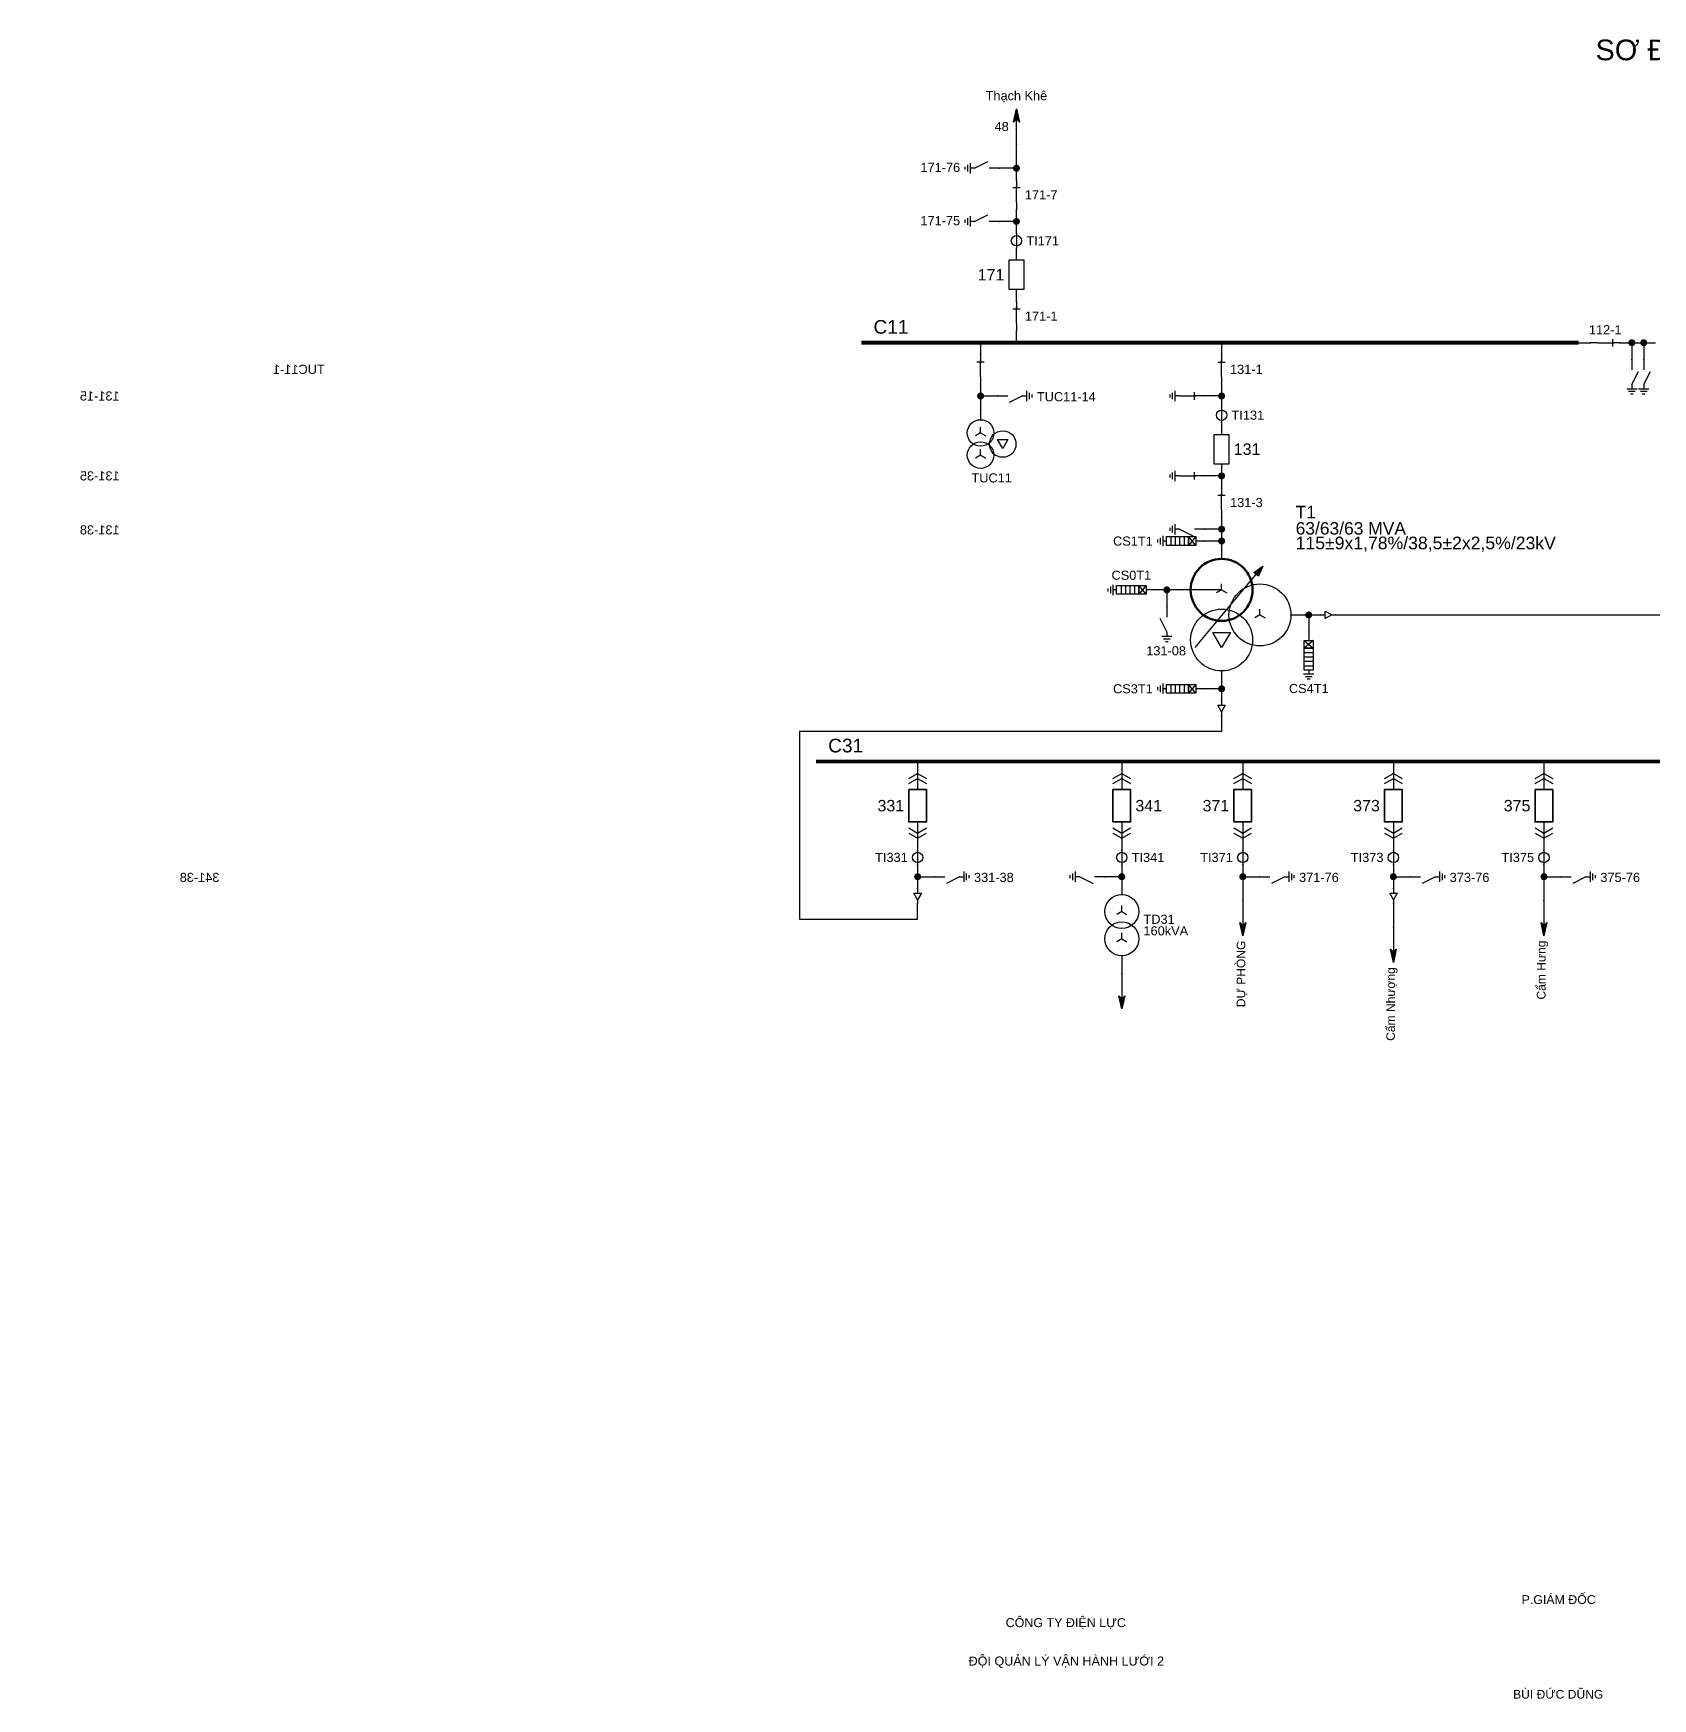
# Model space of a CAD drawing. Header units: millimetres. Extents: x -388 to 411, y 8 to 290.
# Drawn here: x -99.9 to 174.7, y 7.7 to 290.1 of the extents above; entities that cross this region are included whole.
import ezdxf

# ---------------------------------------------------------------- set-up
doc = ezdxf.new("R2010")
doc.units = ezdxf.units.MM
for name, color, linetype, lineweight in [('BUSBAR_110KV', 1, 'Continuous', 50), ('BUSBAR_35KV', 30, 'Continuous', 50), ('HV_110KV', 1, 'Continuous', 25), ('MV_22KV', 5, 'Continuous', 25), ('MV_35KV', 30, 'Continuous', 25), ('SLD_OTHER', 7, 'Continuous', 25)]:
    doc.layers.add(name, color=color, linetype=linetype, lineweight=lineweight)
doc.layers.add('SYM_PORTS', color=8, linetype='Continuous', plot=False)
doc.layers.add('TEXT', color=7, linetype='Continuous')
doc.styles.add('SLD_TEXT', font='arial.ttf')

# ---------------------------------------------------------------- blocks, each defined once
blk = doc.blocks.new('SYM_DISCONNECTOR_CLOSED')
at = {"lineweight": 25}
for points in [[(-0.625, 1.25), (0.625, 1.25)], [(0, 2.5), (0, 1.25)], [(0, -1.25), (0, 1.5)], [(0, -1.25), (0, -2.5)]]:
    blk.add_lwpolyline(points, dxfattribs=at)
at = {"layer": 'SYM_PORTS'}
for p in [(0, 2.5), (0, -2.5)]:
    blk.add_point(p, dxfattribs=at)
blk.add_attdef('DEVICE_CODE', (1.625, -0.5), '', height=2)
blk = doc.blocks.new('SYM_CIRCUIT_BREAKER')
at = {"lineweight": 25}
blk.add_lwpolyline([(-1.25, 2.5), (1.25, 2.5), (1.25, -2.5), (-1.25, -2.5)], close=True, dxfattribs=at)
at = {"layer": 'SYM_PORTS'}
for p in [(0, 2.5), (0, -2.5)]:
    blk.add_point(p, dxfattribs=at)
blk.add_attdef('DEVICE_CODE', (2.25, -0.5), '', height=2)
at = {"flags": 1}
blk.add_attdef('RATING', (2.25, -3.5), '', height=2, dxfattribs=at)
blk = doc.blocks.new('SYM_CURRENT_TRANSFORMER')
at = {"lineweight": 25}
blk.add_lwpolyline([(0, 1.25), (0, -1.25)], dxfattribs=at)
blk.add_circle((0, 0), 0.875, dxfattribs=at)
at = {"layer": 'SYM_PORTS'}
for p in [(0, 1.25), (0, -1.25)]:
    blk.add_point(p, dxfattribs=at)
blk.add_attdef('DEVICE_CODE', (1.875, -1.75), '', height=2)
at = {"flags": 1}
blk.add_attdef('RATIO', (1.875, -4.75), '', height=2, dxfattribs=at)
blk = doc.blocks.new('SYM_EARTHING_SWITCH_OPEN')
at = {"lineweight": 25}
for points in [[(0, 3), (0, 1.25)], [(0, -1.25), (-1.125, 1)], [(-0.875, -2), (0.875, -2)], [(-0.5625, -2.4375), (0.5625, -2.4375)], [(0, -1.25), (0, -2)], [(-0.25, -2.875), (0.25, -2.875)]]:
    blk.add_lwpolyline(points, dxfattribs=at)
at = {"layer": 'SYM_PORTS'}
blk.add_point((0, 3), dxfattribs=at)
blk.add_attdef('DEVICE_CODE', (1.875, 0), '', height=2)
blk = doc.blocks.new('SYM_LINE_FEEDER_ARROW')
blk.add_hatch(color=7).paths.add_polyline_path([(0, -3), (-0.5, -0.75), (0, -1.25), (0.5, -0.75)])
at = {"lineweight": 25}
blk.add_lwpolyline([(0, 3), (0, -1.25)], dxfattribs=at)
blk.add_lwpolyline([(0, -3), (-0.5, -0.75), (0, -1.25), (0.5, -0.75)], close=True, dxfattribs=at)
at = {"layer": 'SYM_PORTS'}
blk.add_point((0, 3), dxfattribs=at)
blk.add_attdef('LINE_NAME', (1.5, 0), '', height=2)
blk = doc.blocks.new('SYM_VOLTAGE_TRANSFORMER')
at = {"lineweight": 25}
for points in [[(0, 4.625), (0, 3.625)], [(0, 1.375), (-0.8625, 0.875)], [(0, 1.375), (0, 2.375)], [(0, 1.375), (0.8625, 0.875)], [(0, -2.375), (-0.8625, -2.875)], [(0, -2.375), (0, -1.375)], [(0, -2.375), (0.8625, -2.875)]]:
    blk.add_lwpolyline(points, dxfattribs=at)
blk.add_lwpolyline([(2.875, 0.25), (4.625, 0.25), (3.75, -1.25)], close=True, dxfattribs=at)
for centre in [(0, 1.375), (3.75, -0.5), (0, -2.375)]:
    blk.add_circle(centre, 2.25, dxfattribs=at)
at = {"layer": 'SYM_PORTS'}
blk.add_point((0, 4.625), dxfattribs=at)
blk.add_attdef('DEVICE_CODE', (7, 1.625), '', height=2)
at = {"flags": 1}
blk.add_attdef('RATIO', (7, -1.375), '', height=2, dxfattribs=at)
blk = doc.blocks.new('SYM_EARTHING_SWITCH_CLOSED')
at = {"lineweight": 25}
for points in [[(0, 3), (0, 1.25)], [(-0.625, 1.25), (0.625, 1.25)], [(0, -1.25), (0, 1.5)], [(-0.875, -2), (0.875, -2)], [(-0.5625, -2.4375), (0.5625, -2.4375)], [(0, -1.25), (0, -2)], [(-0.25, -2.875), (0.25, -2.875)]]:
    blk.add_lwpolyline(points, dxfattribs=at)
at = {"layer": 'SYM_PORTS'}
blk.add_point((0, 3), dxfattribs=at)
blk.add_attdef('DEVICE_CODE', (1.875, 0), '', height=2)
blk = doc.blocks.new('SYM_SURGE_ARRESTER')
at = {"lineweight": 25}
for points in [[(0, 4), (0, 2.5)], [(-0.75, 2.5), (0.75, 1.25)], [(0.75, 2.5), (-0.75, 1.25)], [(-0.75, 0.5), (0.75, 0.5)], [(-0.75, -0.25), (0.75, -0.25)], [(-0.75, -1), (0.75, -1)], [(-0.75, -1.75), (0.75, -1.75)], [(0, -2.5), (0, -3.125)], [(-0.875, -3.125), (0.875, -3.125)], [(-0.5625, -3.5625), (0.5625, -3.5625)], [(-0.25, -4), (0.25, -4)]]:
    blk.add_lwpolyline(points, dxfattribs=at)
for points in [[(-0.75, 2.5), (0.75, 2.5), (0.75, 1.25), (-0.75, 1.25)], [(-0.75, 1.25), (0.75, 1.25), (0.75, -2.5), (-0.75, -2.5)]]:
    blk.add_lwpolyline(points, close=True, dxfattribs=at)
at = {"layer": 'SYM_PORTS'}
blk.add_point((0, 4), dxfattribs=at)
blk.add_attdef('DEVICE_CODE', (1.875, 1), '', height=2)
blk = doc.blocks.new('SYM_TRANSFORMER_3W')
blk.add_hatch(color=7).paths.add_polyline_path([(3.75, 8.25), (3.0125, 6.575), (2.2375, 7.225)])
at = {"lineweight": 25}
for points in [[(-7.75, -5.5), (3.0125, 7.35)], [(-3.25, 4.25), (-8.5, 4.25)], [(-3.25, 4.25), (-4.1125, 3.75)], [(-3.25, 4.25), (-3.25, 5.25)], [(-3.25, 4.25), (-2.3875, 3.75)], [(3.25, 0), (2.3875, -0.5)], [(3.25, 0), (3.25, 1)], [(3.25, 0), (4.1125, -0.5)]]:
    blk.add_lwpolyline(points, dxfattribs=at)
for points in [[(3.75, 8.25), (3.0125, 6.575), (2.2375, 7.225)], [(-4.75, -3), (-1.75, -3), (-3.25, -5.5)]]:
    blk.add_lwpolyline(points, close=True, dxfattribs=at)
at = {"lineweight": 50}
blk.add_circle((-3.25, 4.25), 5.25, dxfattribs=at)
at = {"lineweight": 25}
for centre in [(3.25, 0), (-3.25, -4.25)]:
    blk.add_circle(centre, 5.25, dxfattribs=at)
at = {"layer": 'SYM_PORTS'}
for p in [(-3.25, 9.5), (-8.5, 4.25), (8.5, 0), (-3.25, -9.5)]:
    blk.add_point(p, dxfattribs=at)
blk.add_attdef('DEVICE_CODE', (9.5, 6.5), '', height=2)
at = {"flags": 1}
for tag, p in [('POWER', (9.5, 3.5)), ('VOLTAGE_RATIO', (9.5, 0.5))]:
    blk.add_attdef(tag, p, '', height=2, dxfattribs=at)
blk = doc.blocks.new('SYM_CABLE_TERMINATION')
at = {"lineweight": 25}
blk.add_lwpolyline([(-0.625, 0.5), (0.625, 0.5), (0, -0.625)], close=True, dxfattribs=at)
for points in [[(0, 1.25), (0, 0.5)], [(0, -0.625), (0, -1.25)]]:
    blk.add_lwpolyline(points, dxfattribs=at)
at = {"layer": 'SYM_PORTS'}
for p in [(0, 1.25), (0, -1.25)]:
    blk.add_point(p, dxfattribs=at)
blk = doc.blocks.new('SYM_DISCONNECTOR_OPEN')
at = {"lineweight": 25}
for points in [[(0, -1.25), (-1.125, 1)], [(0, 2.5), (0, 1.25)], [(0, -1.25), (0, -2.5)]]:
    blk.add_lwpolyline(points, dxfattribs=at)
at = {"layer": 'SYM_PORTS'}
for p in [(0, 2.5), (0, -2.5)]:
    blk.add_point(p, dxfattribs=at)
blk.add_attdef('DEVICE_CODE', (1, -0.5), '', height=2)
blk = doc.blocks.new('SYM_DRAWOUT_BREAKER')
at = {"lineweight": 25}
for points in [[(-1.5, 4.625), (0, 5.5), (1.5, 4.625)], [(-1.5, 3.75), (0, 4.625), (1.5, 3.75)], [(0, 5.5), (0, 2.75)], [(0, -2.75), (0, -5.5)], [(-1.5, -3.75), (0, -4.625), (1.5, -3.75)], [(-1.5, -4.625), (0, -5.5), (1.5, -4.625)]]:
    blk.add_lwpolyline(points, dxfattribs=at)
at = {"lineweight": 35}
blk.add_lwpolyline([(-1.5, 2.75), (1.5, 2.75), (1.5, -2.75), (-1.5, -2.75)], close=True, dxfattribs=at)
at = {"layer": 'SYM_PORTS'}
for p in [(0, 5.5), (0, -5.5)]:
    blk.add_point(p, dxfattribs=at)
blk.add_attdef('DEVICE_CODE', (2.5, 2.5), '', height=2)
at = {"flags": 1}
blk.add_attdef('RATING', (2.5, -0.5), '', height=2, dxfattribs=at)
blk = doc.blocks.new('SYM_TRANSFORMER_2W')
at = {"lineweight": 25}
for points in [[(0, 2.3125), (0, 3.3125)], [(0, 2.3125), (-0.8625, 1.8125)], [(0, 2.3125), (0.8625, 1.8125)], [(0, -2.3125), (-0.8625, -2.8125)], [(0, -2.3125), (0, -1.3125)], [(0, -2.3125), (0.8625, -2.8125)]]:
    blk.add_lwpolyline(points, dxfattribs=at)
for centre in [(0, 2.3125), (0, -2.3125)]:
    blk.add_circle(centre, 2.875, dxfattribs=at)
at = {"layer": 'SYM_PORTS'}
for p in [(0, 5.1875), (0, -5.1875)]:
    blk.add_point(p, dxfattribs=at)
blk.add_attdef('DEVICE_CODE', (3.875, 2.1875), '', height=2)
at = {"flags": 1}
for tag, p in [('POWER', (3.875, -0.8125)), ('VOLTAGE_RATIO', (3.875, -3.8125))]:
    blk.add_attdef(tag, p, '', height=2, dxfattribs=at)

msp = doc.modelspace()

# ---------------------------------------------------------------- hatches: boundary and pattern name
at = {"layer": 'HV_110KV'}
h = msp.add_hatch(color=7, dxfattribs=at)
edge = h.paths.add_edge_path()
edge.add_arc((66.78, 267.27), 0.6, 0, 360)
h = msp.add_hatch(color=7, dxfattribs=at)
edge = h.paths.add_edge_path()
edge.add_arc((66.78, 258.24), 0.6, 0, 360)
h = msp.add_hatch(color=7, dxfattribs=at)
edge = h.paths.add_edge_path()
edge.add_arc((171.13, 237.67), 0.6, 0, 360)
h = msp.add_hatch(color=7, dxfattribs=at)
edge = h.paths.add_edge_path()
edge.add_arc((173.14, 237.67), 0.6, 0, 360)
h = msp.add_hatch(color=7, dxfattribs=at)
edge = h.paths.add_edge_path()
edge.add_arc((60.7, 228.64), 0.6, 0, 360)
h = msp.add_hatch(color=7, dxfattribs=at)
edge = h.paths.add_edge_path()
edge.add_arc((101.57, 228.64), 0.6, 0, 360)
h = msp.add_hatch(color=7, dxfattribs=at)
edge = h.paths.add_edge_path()
edge.add_arc((101.57, 215.09), 0.6, 0, 360)
h = msp.add_hatch(color=7, dxfattribs=at)
edge = h.paths.add_edge_path()
edge.add_arc((101.57, 206.05), 0.6, 0, 360)
h = msp.add_hatch(color=7, dxfattribs=at)
edge = h.paths.add_edge_path()
edge.add_arc((101.57, 204.04), 0.6, 0, 360)
h = msp.add_hatch(color=7, dxfattribs=at)
edge = h.paths.add_edge_path()
edge.add_arc((92.28, 195.76), 0.6, 0, 360)
at = {"layer": 'MV_22KV'}
h = msp.add_hatch(color=7, dxfattribs=at)
edge = h.paths.add_edge_path()
edge.add_arc((116.34, 191.51), 0.6, 0, 360)
at = {"layer": 'MV_35KV'}
h = msp.add_hatch(color=7, dxfattribs=at)
edge = h.paths.add_edge_path()
edge.add_arc((101.57, 178.99), 0.6, 0, 360)
h = msp.add_hatch(color=7, dxfattribs=at)
edge = h.paths.add_edge_path()
edge.add_arc((50.03, 147.12), 0.6, 0, 360)
h = msp.add_hatch(color=7, dxfattribs=at)
edge = h.paths.add_edge_path()
edge.add_arc((84.64, 147.12), 0.6, 0, 360)
h = msp.add_hatch(color=7, dxfattribs=at)
edge = h.paths.add_edge_path()
edge.add_arc((105.16, 147.12), 0.6, 0, 360)
h = msp.add_hatch(color=7, dxfattribs=at)
edge = h.paths.add_edge_path()
edge.add_arc((130.69, 147.12), 0.6, 0, 360)
h = msp.add_hatch(color=7, dxfattribs=at)
edge = h.paths.add_edge_path()
edge.add_arc((156.23, 147.12), 0.6, 0, 360)

# ---------------------------------------------------------------- linework, layer by layer
at = {"layer": 'BUSBAR_110KV', "const_width": 0.654}
msp.add_lwpolyline([(40.5, 237.67), (162.09, 237.67)], dxfattribs=at)
at = {"layer": 'BUSBAR_35KV', "const_width": 0.654}
msp.add_lwpolyline([(32.82, 166.67), (176.6, 166.67)], dxfattribs=at)
at = {"layer": 'HV_110KV'}
for points in [[(66.78, 267.27), (66.78, 271.31)], [(66.78, 267.27), (63.91, 267.27)], [(66.78, 265.26), (66.78, 267.27)], [(66.78, 258.24), (66.78, 260.26)], [(66.78, 258.24), (63.91, 258.24)], [(66.78, 256.22), (66.78, 258.24)], [(66.78, 251.7), (66.78, 253.72)], [(66.78, 244.69), (66.78, 246.7)], [(60.7, 237.67), (60.7, 235.65)], [(66.78, 237.67), (66.78, 239.69)], [(101.57, 237.67), (101.57, 235.65)], [(162.09, 237.67), (164.11, 237.67)], [(169.11, 237.67), (171.13, 237.67)], [(171.13, 237.67), (171.13, 234.81)], [(171.13, 237.67), (173.14, 237.67)], [(173.14, 237.67), (173.14, 234.81)], [(173.14, 237.67), (175.16, 237.67)], [(60.7, 230.65), (60.7, 228.64)], [(101.57, 230.65), (101.57, 228.64)], [(60.7, 228.64), (63.57, 228.64)], [(60.7, 228.64), (60.7, 225.61)], [(101.57, 228.64), (98.7, 228.64)], [(101.57, 228.64), (101.57, 226.62)], [(101.57, 224.12), (101.57, 222.1)], [(101.57, 215.09), (98.7, 215.09)], [(101.57, 217.1), (101.57, 215.09)], [(101.57, 215.09), (101.57, 213.07)], [(101.57, 208.07), (101.57, 206.05)], [(101.57, 206.05), (98.7, 206.05)], [(101.57, 204.04), (98.7, 204.04)], [(101.57, 206.05), (101.57, 204.04)], [(101.57, 204.04), (101.57, 201.01)], [(92.28, 195.76), (90.27, 195.76)], [(96.32, 195.76), (92.28, 195.76)], [(92.28, 195.76), (92.28, 192.9)]]:
    msp.add_lwpolyline(points, dxfattribs=at)
at = {"layer": 'MV_22KV'}
for points in [[(113.32, 191.51), (116.34, 191.51)], [(116.34, 191.51), (116.34, 188.65)], [(116.34, 191.51), (118.36, 191.51)], [(120.86, 191.51), (123.56, 191.51), (216, 191.51), (216, 172), (338.04, 172), (338.04, 175.74), (340.74, 175.74)]]:
    msp.add_lwpolyline(points, dxfattribs=at)
at = {"layer": 'MV_35KV'}
for points in [[(101.57, 182.01), (101.57, 178.99)], [(101.57, 178.99), (98.7, 178.99)], [(101.57, 178.99), (101.57, 176.97)], [(101.57, 174.47), (101.57, 171.77), (30, 171.77), (30, 139.9), (50.03, 139.9), (50.03, 142.6)], [(50.03, 166.67), (50.03, 164.65)], [(84.64, 166.67), (84.64, 164.65)], [(105.16, 166.67), (105.16, 164.65)], [(130.69, 166.67), (130.69, 164.65)], [(156.23, 166.67), (156.23, 164.65)], [(50.03, 153.65), (50.03, 151.64)], [(84.64, 153.65), (84.64, 151.64)], [(105.16, 153.65), (105.16, 151.64)], [(130.69, 153.65), (130.69, 151.64)], [(156.23, 153.65), (156.23, 151.64)], [(50.03, 149.14), (50.03, 147.12)], [(50.03, 147.12), (52.9, 147.12)], [(50.03, 147.12), (50.03, 145.1)], [(84.64, 147.12), (81.78, 147.12)], [(84.64, 149.14), (84.64, 147.12)], [(84.64, 147.12), (84.64, 144.1)], [(105.16, 149.14), (105.16, 147.12)], [(105.16, 147.12), (108.02, 147.12)], [(105.16, 147.12), (105.16, 143.09)], [(130.69, 149.14), (130.69, 147.12)], [(130.69, 147.12), (133.56, 147.12)], [(130.69, 147.12), (130.69, 145.1)], [(156.23, 149.14), (156.23, 147.12)], [(156.23, 147.12), (159.1, 147.12)], [(156.23, 147.12), (156.23, 143.09)], [(130.69, 142.6), (130.69, 138.57)]]:
    msp.add_lwpolyline(points, dxfattribs=at)
at = {"layer": 'SLD_OTHER'}
msp.add_lwpolyline([(84.64, 133.72), (84.64, 130.69)], dxfattribs=at)

# ---------------------------------------------------------------- block references
at = {"layer": 'HV_110KV', "rotation": 180}
msp.add_blockref('SYM_LINE_FEEDER_ARROW', (66.78, 274.31), dxfattribs=at)
at = {"layer": 'HV_110KV'}
ref = msp.add_blockref('SYM_EARTHING_SWITCH_OPEN', (60.91, 267.27), dxfattribs=dict(at, rotation=270))
ref.add_attrib('DEVICE_CODE', '171-76', (50.5, 266.63), dxfattribs={"layer": 'TEXT', "height": 1.549, "style": 'SLD_TEXT'})
ref = msp.add_blockref('SYM_DISCONNECTOR_CLOSED', (66.78, 262.76), dxfattribs=at)
ref.add_attrib('DEVICE_CODE', '171-7', (68.21, 261.98), dxfattribs={"layer": 'TEXT', "height": 1.549, "style": 'SLD_TEXT'})
ref = msp.add_blockref('SYM_EARTHING_SWITCH_OPEN', (60.91, 258.24), dxfattribs=dict(at, rotation=270))
ref.add_attrib('DEVICE_CODE', '171-75', (50.5, 257.6), dxfattribs={"layer": 'TEXT', "height": 1.549, "style": 'SLD_TEXT'})
ref = msp.add_blockref('SYM_CURRENT_TRANSFORMER', (66.78, 254.97), dxfattribs=at)
ref.add_attrib('DEVICE_CODE', 'TI171', (68.46, 254.19), dxfattribs={"layer": 'TEXT', "height": 1.549, "style": 'SLD_TEXT'})
ref = msp.add_blockref('SYM_CIRCUIT_BREAKER', (66.78, 249.2), dxfattribs=at)
ref.add_attrib('DEVICE_CODE', '171', (60.21, 248.23), dxfattribs={"layer": 'TEXT', "height": 1.939, "style": 'SLD_TEXT'})
ref = msp.add_blockref('SYM_DISCONNECTOR_CLOSED', (66.78, 242.19), dxfattribs=at)
ref.add_attrib('DEVICE_CODE', '171-1', (68.21, 241.41), dxfattribs={"layer": 'TEXT', "height": 1.549, "style": 'SLD_TEXT'})
ref = msp.add_blockref('SYM_DISCONNECTOR_CLOSED', (166.61, 237.67), dxfattribs=dict(at, rotation=270))
ref.add_attrib('DEVICE_CODE', '112-1', (163.84, 239.1), dxfattribs={"layer": 'TEXT', "height": 1.549, "style": 'SLD_TEXT'})
ref = msp.add_blockref('SYM_DISCONNECTOR_OPEN', (195.84, 233.15), dxfattribs=dict(at, xscale=-1))
ref.add_attrib('DEVICE_CODE', 'TUC12-2', (186.26, 232.38), dxfattribs={"layer": 'TEXT', "extrusion": (0, 0, -1), "height": 1.549, "style": 'SLD_TEXT'})
ref = msp.add_blockref('SYM_EARTHING_SWITCH_OPEN', (173.14, 231.81), dxfattribs=dict(at, xscale=-1))
ref.add_attrib('DEVICE_CODE', '112-25', (176.63, 226.57), dxfattribs={"layer": 'TEXT', "extrusion": (0, 0, -1), "height": 1.549, "style": 'SLD_TEXT'})
ref = msp.add_blockref('SYM_EARTHING_SWITCH_OPEN', (171.13, 231.81), dxfattribs=dict(at, xscale=-1))
ref.add_attrib('DEVICE_CODE', '112-15', (167.88, 226.57), dxfattribs={"layer": 'TEXT', "extrusion": (0, 0, -1), "height": 1.549, "style": 'SLD_TEXT'})
ref = msp.add_blockref('SYM_DISCONNECTOR_CLOSED', (60.7, 233.15), dxfattribs=dict(at, xscale=-1))
ref.add_attrib('DEVICE_CODE', 'TUC11-1', (50.5, 232.38), dxfattribs={"layer": 'TEXT', "extrusion": (0, 0, -1), "height": 1.549, "style": 'SLD_TEXT'})
ref = msp.add_blockref('SYM_DISCONNECTOR_CLOSED', (101.57, 233.15), dxfattribs=at)
ref.add_attrib('DEVICE_CODE', '131-1', (103, 232.39), dxfattribs={"layer": 'TEXT', "height": 1.549, "style": 'SLD_TEXT'})
ref = msp.add_blockref('SYM_EARTHING_SWITCH_OPEN', (230.84, 228.64), dxfattribs=dict(at, xscale=-1, rotation=270))
ref.add_attrib('DEVICE_CODE', '132-25', (220.43, 227.75), dxfattribs={"layer": 'TEXT', "extrusion": (0, 0, -1), "height": 1.549, "style": 'SLD_TEXT'})
ref = msp.add_blockref('SYM_EARTHING_SWITCH_CLOSED', (95.7, 228.64), dxfattribs=dict(at, xscale=-1, rotation=270))
ref.add_attrib('DEVICE_CODE', '131-15', (85.29, 227.87), dxfattribs={"layer": 'TEXT', "extrusion": (0, 0, -1), "height": 1.549, "style": 'SLD_TEXT'})
ref = msp.add_blockref('SYM_EARTHING_SWITCH_OPEN', (66.57, 228.64), dxfattribs=dict(at, rotation=90))
ref.add_attrib('DEVICE_CODE', 'TUC11-14', (70.25, 227.74), dxfattribs={"layer": 'TEXT', "height": 1.549, "style": 'SLD_TEXT'})
ref = msp.add_blockref('SYM_CURRENT_TRANSFORMER', (101.57, 225.37), dxfattribs=at)
ref.add_attrib('DEVICE_CODE', 'TI131', (103.25, 224.61), dxfattribs={"layer": 'TEXT', "height": 1.549, "style": 'SLD_TEXT'})
ref = msp.add_blockref('SYM_VOLTAGE_TRANSFORMER', (60.7, 220.99), dxfattribs=at)
ref.add_attrib('DEVICE_CODE', 'TUC11', (59.15, 213.98), dxfattribs={"layer": 'TEXT', "height": 1.549, "style": 'SLD_TEXT'})
ref = msp.add_blockref('SYM_CIRCUIT_BREAKER', (101.57, 219.6), dxfattribs=at)
ref.add_attrib('DEVICE_CODE', '131', (103.62, 218.65), dxfattribs={"layer": 'TEXT', "height": 1.94, "style": 'SLD_TEXT'})
ref = msp.add_blockref('SYM_EARTHING_SWITCH_OPEN', (230.84, 215.09), dxfattribs=dict(at, xscale=-1, rotation=270))
ref.add_attrib('DEVICE_CODE', '132-35', (220.43, 214.2), dxfattribs={"layer": 'TEXT', "extrusion": (0, 0, -1), "height": 1.549, "style": 'SLD_TEXT'})
ref = msp.add_blockref('SYM_EARTHING_SWITCH_CLOSED', (95.7, 215.09), dxfattribs=dict(at, xscale=-1, rotation=270))
ref.add_attrib('DEVICE_CODE', '131-35', (85.29, 214.32), dxfattribs={"layer": 'TEXT', "extrusion": (0, 0, -1), "height": 1.549, "style": 'SLD_TEXT'})
ref = msp.add_blockref('SYM_DISCONNECTOR_CLOSED', (101.57, 210.57), dxfattribs=at)
ref.add_attrib('DEVICE_CODE', '131-3', (103, 209.8), dxfattribs={"layer": 'TEXT', "height": 1.549, "style": 'SLD_TEXT'})
ref = msp.add_blockref('SYM_TRANSFORMER_3W', (104.82, 191.51), dxfattribs=at)
ref.add_attrib('DEVICE_CODE', 'T1', (114.12, 207.91), dxfattribs={"layer": 'TEXT', "height": 2.105, "style": 'SLD_TEXT'})
ref = msp.add_blockref('SYM_EARTHING_SWITCH_OPEN', (230.84, 206.05), dxfattribs=dict(at, xscale=-1, rotation=270))
ref.add_attrib('DEVICE_CODE', '132-38', (220.43, 205.16), dxfattribs={"layer": 'TEXT', "extrusion": (0, 0, -1), "height": 1.549, "style": 'SLD_TEXT'})
ref = msp.add_blockref('SYM_EARTHING_SWITCH_OPEN', (95.7, 206.05), dxfattribs=dict(at, xscale=-1, rotation=270))
ref.add_attrib('DEVICE_CODE', '131-38', (85.29, 205.16), dxfattribs={"layer": 'TEXT', "extrusion": (0, 0, -1), "height": 1.549, "style": 'SLD_TEXT'})
ref = msp.add_blockref('SYM_SURGE_ARRESTER', (94.7, 204.04), dxfattribs=dict(at, rotation=270))
ref.add_attrib('DEVICE_CODE', 'CS1T1', (83.16, 203.26), dxfattribs={"layer": 'TEXT', "height": 1.549, "style": 'SLD_TEXT'})
ref = msp.add_blockref('SYM_SURGE_ARRESTER', (86.27, 195.76), dxfattribs=dict(at, rotation=270))
ref.add_attrib('DEVICE_CODE', 'CS0T1', (82.9, 197.47), dxfattribs={"layer": 'TEXT', "height": 1.549, "style": 'SLD_TEXT'})
ref = msp.add_blockref('SYM_EARTHING_SWITCH_OPEN', (92.28, 189.9), dxfattribs=at)
ref.add_attrib('DEVICE_CODE', '131-08', (88.79, 184.66), dxfattribs={"layer": 'TEXT', "height": 1.549, "style": 'SLD_TEXT'})
at = {"layer": 'MV_22KV', "rotation": 90}
msp.add_blockref('SYM_CABLE_TERMINATION', (119.61, 191.51), dxfattribs=at)
at = {"layer": 'MV_22KV'}
ref = msp.add_blockref('SYM_SURGE_ARRESTER', (116.34, 184.65), dxfattribs=at)
ref.add_attrib('DEVICE_CODE', 'CS4T1', (112.98, 178.26), dxfattribs={"layer": 'TEXT', "height": 1.549, "style": 'SLD_TEXT'})
at = {"layer": 'MV_35KV'}
ref = msp.add_blockref('SYM_SURGE_ARRESTER', (94.7, 178.99), dxfattribs=dict(at, rotation=270))
ref.add_attrib('DEVICE_CODE', 'CS3T1', (83.16, 178.21), dxfattribs={"layer": 'TEXT', "height": 1.549, "style": 'SLD_TEXT'})
for name, p in [('SYM_CABLE_TERMINATION', (101.57, 175.72)), ('SYM_CABLE_TERMINATION', (50.03, 143.85)), ('SYM_CABLE_TERMINATION', (130.69, 143.85)), ('SYM_LINE_FEEDER_ARROW', (105.16, 140.09)), ('SYM_LINE_FEEDER_ARROW', (156.23, 140.09)), ('SYM_LINE_FEEDER_ARROW', (130.69, 135.57))]:
    msp.add_blockref(name, p, dxfattribs=at)
ref = msp.add_blockref('SYM_EARTHING_SWITCH_OPEN', (199.18, 160.81), dxfattribs=dict(at, xscale=-1))
ref.add_attrib('DEVICE_CODE', '312-25', (195.94, 155.57), dxfattribs={"layer": 'TEXT', "extrusion": (0, 0, -1), "height": 1.549, "style": 'SLD_TEXT'})
ref = msp.add_blockref('SYM_EARTHING_SWITCH_OPEN', (185.63, 160.81), dxfattribs=dict(at, xscale=-1))
ref.add_attrib('DEVICE_CODE', '312-15', (182.39, 155.57), dxfattribs={"layer": 'TEXT', "extrusion": (0, 0, -1), "height": 1.549, "style": 'SLD_TEXT'})
ref = msp.add_blockref('SYM_DRAWOUT_BREAKER', (50.03, 159.15), dxfattribs=at)
ref.add_attrib('DEVICE_CODE', '331', (43.22, 158.2), dxfattribs={"layer": 'TEXT', "height": 1.94, "style": 'SLD_TEXT'})
ref = msp.add_blockref('SYM_DRAWOUT_BREAKER', (84.64, 159.15), dxfattribs=at)
ref.add_attrib('DEVICE_CODE', '341', (86.95, 158.2), dxfattribs={"layer": 'TEXT', "height": 1.94, "style": 'SLD_TEXT'})
ref = msp.add_blockref('SYM_DRAWOUT_BREAKER', (105.16, 159.15), dxfattribs=at)
ref.add_attrib('DEVICE_CODE', '371', (98.34, 158.2), dxfattribs={"layer": 'TEXT', "height": 1.94, "style": 'SLD_TEXT'})
ref = msp.add_blockref('SYM_DRAWOUT_BREAKER', (130.69, 159.15), dxfattribs=at)
ref.add_attrib('DEVICE_CODE', '373', (123.88, 158.2), dxfattribs={"layer": 'TEXT', "height": 1.94, "style": 'SLD_TEXT'})
ref = msp.add_blockref('SYM_DRAWOUT_BREAKER', (156.23, 159.15), dxfattribs=at)
ref.add_attrib('DEVICE_CODE', '375', (149.41, 158.2), dxfattribs={"layer": 'TEXT', "height": 1.94, "style": 'SLD_TEXT'})
ref = msp.add_blockref('SYM_CURRENT_TRANSFORMER', (50.03, 150.39), dxfattribs=at)
ref.add_attrib('DEVICE_CODE', 'TI331', (42.82, 149.62), dxfattribs={"layer": 'TEXT', "height": 1.549, "style": 'SLD_TEXT'})
ref = msp.add_blockref('SYM_CURRENT_TRANSFORMER', (84.64, 150.39), dxfattribs=at)
ref.add_attrib('DEVICE_CODE', 'TI341', (86.32, 149.62), dxfattribs={"layer": 'TEXT', "height": 1.549, "style": 'SLD_TEXT'})
ref = msp.add_blockref('SYM_CURRENT_TRANSFORMER', (105.16, 150.39), dxfattribs=at)
ref.add_attrib('DEVICE_CODE', 'TI371', (97.94, 149.62), dxfattribs={"layer": 'TEXT', "height": 1.549, "style": 'SLD_TEXT'})
ref = msp.add_blockref('SYM_CURRENT_TRANSFORMER', (130.69, 150.39), dxfattribs=at)
ref.add_attrib('DEVICE_CODE', 'TI373', (123.48, 149.62), dxfattribs={"layer": 'TEXT', "height": 1.549, "style": 'SLD_TEXT'})
ref = msp.add_blockref('SYM_CURRENT_TRANSFORMER', (156.23, 150.39), dxfattribs=at)
ref.add_attrib('DEVICE_CODE', 'TI375', (149.02, 149.62), dxfattribs={"layer": 'TEXT', "height": 1.549, "style": 'SLD_TEXT'})
ref = msp.add_blockref('SYM_EARTHING_SWITCH_OPEN', (78.78, 147.12), dxfattribs=dict(at, xscale=-1, rotation=270))
ref.add_attrib('DEVICE_CODE', '341-38', (68.36, 146.23), dxfattribs={"layer": 'TEXT', "extrusion": (0, 0, -1), "height": 1.549, "style": 'SLD_TEXT'})
ref = msp.add_blockref('SYM_EARTHING_SWITCH_OPEN', (55.9, 147.12), dxfattribs=dict(at, rotation=90))
ref.add_attrib('DEVICE_CODE', '331-38', (59.58, 146.23), dxfattribs={"layer": 'TEXT', "height": 1.549, "style": 'SLD_TEXT'})
ref = msp.add_blockref('SYM_EARTHING_SWITCH_OPEN', (111.02, 147.12), dxfattribs=dict(at, rotation=90))
ref.add_attrib('DEVICE_CODE', '371-76', (114.7, 146.23), dxfattribs={"layer": 'TEXT', "height": 1.549, "style": 'SLD_TEXT'})
ref = msp.add_blockref('SYM_EARTHING_SWITCH_OPEN', (136.56, 147.12), dxfattribs=dict(at, rotation=90))
ref.add_attrib('DEVICE_CODE', '373-76', (140.24, 146.23), dxfattribs={"layer": 'TEXT', "height": 1.549, "style": 'SLD_TEXT'})
ref = msp.add_blockref('SYM_EARTHING_SWITCH_OPEN', (162.1, 147.12), dxfattribs=dict(at, rotation=90))
ref.add_attrib('DEVICE_CODE', '375-76', (165.78, 146.23), dxfattribs={"layer": 'TEXT', "height": 1.549, "style": 'SLD_TEXT'})
ref = msp.add_blockref('SYM_TRANSFORMER_2W', (84.64, 138.91), dxfattribs=at)
ref.add_attrib('DEVICE_CODE', 'TD31', (88.32, 139.13), dxfattribs={"layer": 'TEXT', "height": 1.549, "style": 'SLD_TEXT'})
at = {"layer": 'SLD_OTHER'}
msp.add_blockref('SYM_LINE_FEEDER_ARROW', (84.64, 127.69), dxfattribs=at)

# ---------------------------------------------------------------- texts
at = {"layer": 'TEXT', "attachment_point": 7, "style": 'SLD_TEXT'}
for s, insert, char_height in [('SƠ ĐỒ NHẤT THỨ TRẠM 110KV VŨ QUANG', (164.97, 284.61), 3.507), ('Thạch Khê', (61.56, 278.45), 1.544), ('48', (63.07, 273.54), 1.549), ('C11', (42.54, 239.17), 2.314), ('63/63/63 MVA', (114.12, 205.11), 2.1134), ('115±9x1,78%/38,5±2x2,5%/23kV', (114.12, 202.25), 2.1381), ('C31', (34.86, 168.17), 2.316), ('160kVA', (88.32, 137.15), 1.549), ('P.GIÁM ĐỐC', (152.44, 23.77), 1.499), ('CÔNG TY ĐIỆN LỰC', (64.95, 19.54), 1.515), ('ĐỘI QUẢN LÝ VẬN HÀNH LƯỚI 2', (58.67, 12.94), 1.5256), ('BÙI ĐỨC DŨNG', (150.99, 7.73), 1.4674)]:
    msp.add_mtext(s, dxfattribs=dict(at, insert=insert, char_height=char_height))
at = {"layer": 'TEXT', "char_height": 1.463, "attachment_point": 7, "rotation": 90, "style": 'SLD_TEXT'}
for s, insert in [('DỰ PHÒNG', (105.91, 125)), ('Cẩm Hưng', (156.93, 126.29)), ('Cẩm Nhượng', (131.4, 119.29))]:
    msp.add_mtext(s, dxfattribs=dict(at, insert=insert))

doc.saveas('drawing.dxf')
